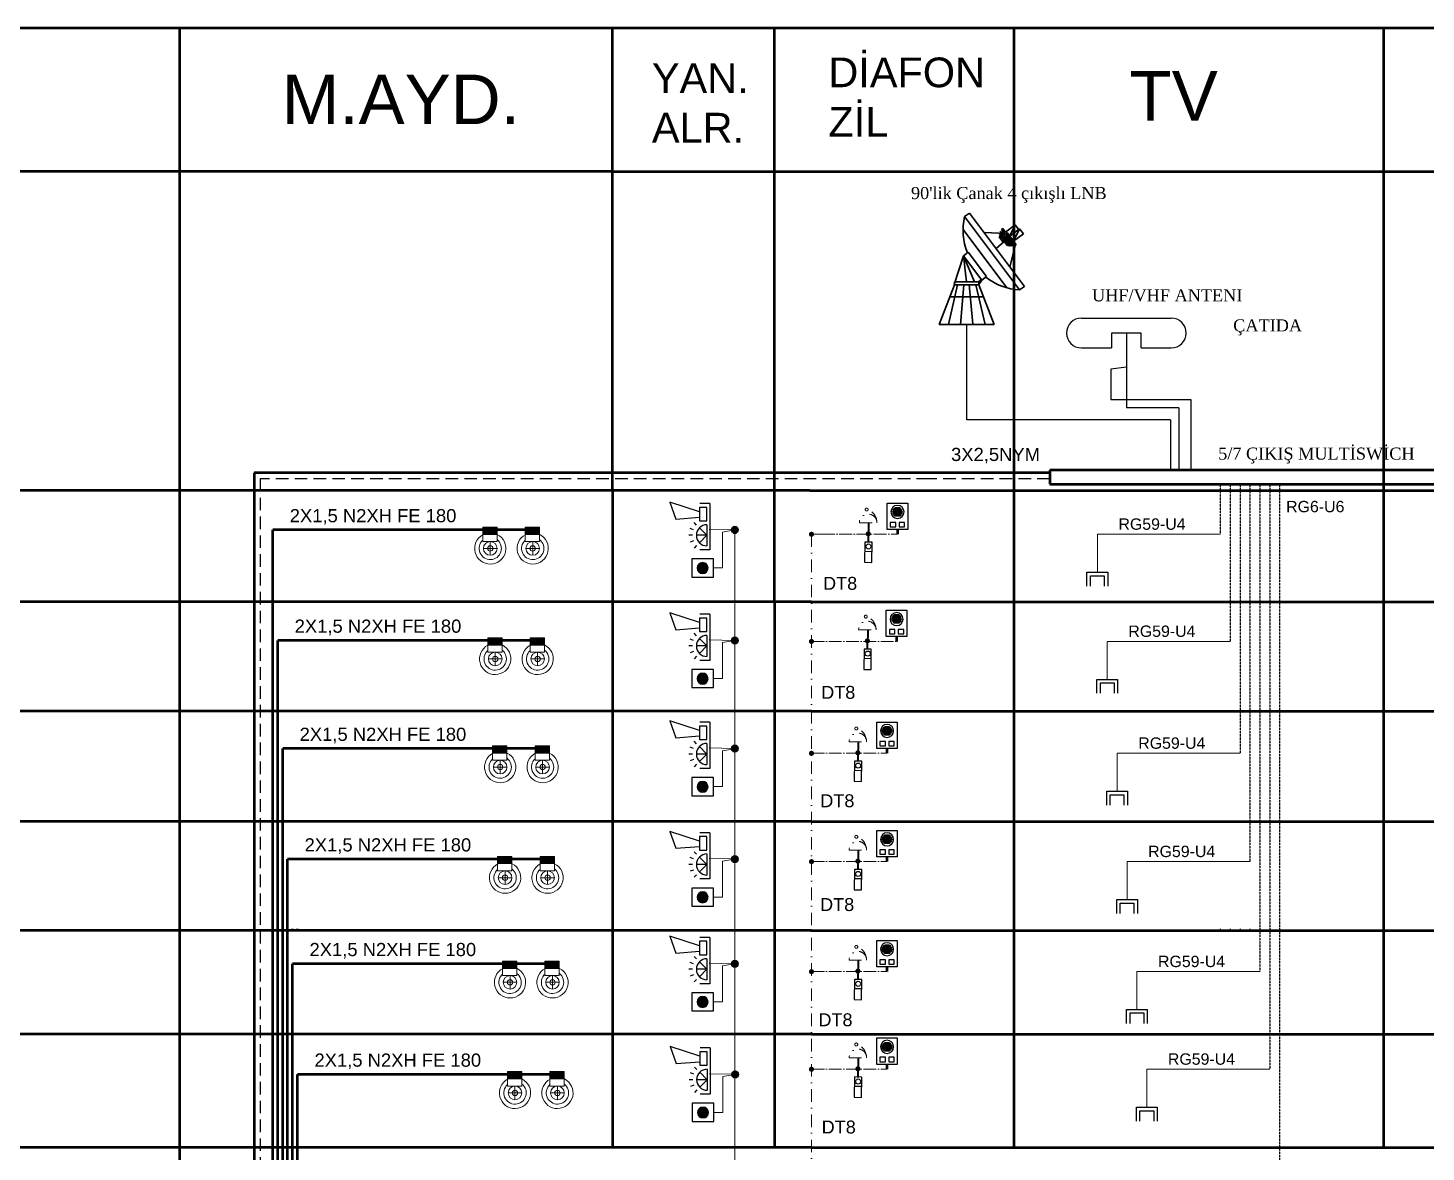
# Model space of a CAD drawing. Header units: millimetres. Extents: x 635 to 12891, y 1434 to 3689.
# Drawn here: x 9467 to 10880, y 2553 to 3689 of the extents above; entities that cross this region are included whole.
import ezdxf

# ---------------------------------------------------------------- set-up
doc = ezdxf.new("R2010")
doc.units = ezdxf.units.MM
for name, pattern in [('CENTER', [17.5, 13, -1.5, 1.5, -1.5]), ('DASHDOT', [25.4, 12.7, -6.35, 0, -6.35]), ('DASHED', [19.05, 12.7, -6.35]), ('HIDDEN', [0.375, 0.25, -0.125])]:
    doc.linetypes.add(name, pattern=pattern)
for name, color, linetype in [('08YAZI', 2, 'Continuous'), ('AHAT', 3, 'Continuous'), ('AYD', 10, 'Continuous'), ('E_BL_YAN', 7, 'Continuous'), ('hat', 3, 'Continuous'), ('IŞIK', 4, 'Continuous'), ('NORMAL', 70, 'Continuous'), ('SEMBOLLER', 7, 'Continuous'), ('TELEFON', 3, 'HIDDEN'), ('topraklama', 3, 'DASHED'), ('ZCIHAZ', 5, 'Continuous')]:
    doc.layers.add(name, color=color, linetype=linetype)
for name, color, linetype, lineweight in [('ARMATUR', 3, 'Continuous', 20), ('DİYAFON', 41, 'DASHDOT', 20), ('duvar', 10, 'Continuous', 30), ('EHAT-PRİZ', 4, 'Continuous', 50), ('ELEKT', 2, 'Continuous', 50), ('KDmuh-1', 50, 'Continuous', 30), ('KOLON HATTI  LİNYESİ', 240, 'Continuous', 50), ('KORNA', 95, 'Continuous', 20), ('TV', 7, 'DASHED', 20), ('ZİL', 53, 'DASHDOT', 20)]:
    doc.layers.add(name, color=color, linetype=linetype, lineweight=lineweight)
doc.styles.add('MEKAN', font='times.ttf')
doc.styles.get("Standard").update_dxf_attribs({"font": 'arial.ttf'})
doc.styles.add('TXTX', font='arial.ttf')

# ---------------------------------------------------------------- blocks, each defined once
blk = doc.blocks.new('uydu anteni')
at = {"color": 7}
for p, q in [((-4018.9, 21457.4), (-3972.9, 21518.7)), ((-4014.8, 21454.4), (-3968.8, 21515.7)), ((-3972.9, 21518.7), (-3968.8, 21515.7)), ((-4017.9, 21501.4), (-4014.8, 21505.5)), ((-4014.8, 21505.5), (-4006.6, 21499.3)), ((-4014.8, 21505.5), (-4009.7, 21495.2)), ((-4014.2, 21504.7), (-4011.1, 21508.8)), ((-4011.1, 21508.8), (-4006.5, 21499.5)), ((-4011.1, 21508.8), (-4003, 21502.6)), ((-4004.1, 21456.1), (-3967.6, 21504.8)), ((-4003, 21502.6), (-4000.7, 21505.7)), ((-3999.6, 21504.9), (-4002.7, 21500.9)), ((-4001.7, 21500.1), (-3999.4, 21503.2)), ((-4000.7, 21505.7), (-3999.6, 21504.9)), ((-3999.4, 21503.2), (-3998.4, 21502.4)), ((-4009.7, 21495.2), (-4017.9, 21501.4)), ((-4012, 21492.2), (-4004.3, 21502.4)), ((-4011, 21491.4), (-4012, 21492.2)), ((-4003.3, 21501.6), (-4011, 21491.4)), ((-4011, 21491.4), (-4006.6, 21473.8)), ((-4009.2, 21491.7), (-4003, 21499.8)), ((-4008.2, 21490.9), (-4009.2, 21491.7)), ((-4002, 21499.1), (-4008.2, 21490.9)), ((-4007.9, 21495.5), (-4006.9, 21494.7)), ((-4007.4, 21491.9), (-4006.4, 21491.1)), ((-4006.4, 21497.5), (-4005.3, 21496.8)), ((-4006.4, 21491.1), (-4001.8, 21497.3)), ((-4005.6, 21492.2), (-4004.6, 21491.4)), ((-4004.6, 21491.4), (-4001.5, 21495.5)), ((-4004.3, 21502.4), (-4003.3, 21501.6)), ((-4003.3, 21501.6), (-3985.2, 21502.4)), ((-4003, 21499.8), (-4002, 21499.1)), ((-4001.8, 21497.3), (-4002.8, 21498)), ((-4002.7, 21500.9), (-4001.7, 21500.1)), ((-4001.5, 21495.5), (-4002.5, 21496.3)), ((-4001.7, 21500.1), (-4002.3, 21499.3)), ((-3999.1, 21501.4), (-4002.1, 21497.5)), ((-4001.9, 21495), (-3995.2, 21489)), ((-4001.8, 21495.7), (-3998.1, 21500.6)), ((-4001.7, 21495.3), (-4000.9, 21494.7)), ((-4000.9, 21494.7), (-3997.8, 21498.8)), ((-3998.4, 21502.4), (-3999.1, 21501.4)), ((-3998.1, 21500.6), (-3999.1, 21501.4)), ((-3997.8, 21498.8), (-3998.9, 21499.6)), ((-3987.2, 21465.6), (-3971.9, 21486)), ((-3967.8, 21483), (-3983.1, 21462.5)), ((-3967.9, 21483), (-3977.2, 21461.3)), ((-3971.9, 21486), (-3967.8, 21483)), ((-3970.3, 21461.3), (-3967.9, 21483)), ((-3960.1, 21458.9), (-3967.9, 21483)), ((-4018.9, 21457.4), (-4014.8, 21454.4)), ((-3993.6, 21425.6), (-3980.8, 21458.8)), ((-3983.1, 21462.5), (-3987.2, 21465.6)), ((-3978.3, 21458.8), (-3985.9, 21425.6)), ((-3980.7, 21458.9), (-3983.1, 21462.7)), ((-3982.9, 21463.1), (-3980.7, 21461.6)), ((-3980.8, 21458.8), (-3980.8, 21461.3)), ((-3980.8, 21461.3), (-3960.4, 21461.3)), ((-3980.8, 21458.8), (-3960.4, 21458.8)), ((-3972.7, 21458.9), (-3975.6, 21425.7)), ((-3968.1, 21458.8), (-3965.5, 21425.6)), ((-3962.9, 21458.8), (-3955.3, 21425.6)), ((-3960.4, 21461.3), (-3960.4, 21458.8)), ((-3960.4, 21458.8), (-3947.6, 21425.6)), ((-3984.7, 21448.6), (-3956.1, 21448.6)), ((-3947.6, 21425.6), (-3993.6, 21425.6))]:
    blk.add_line(p, q, dxfattribs=at)
for points in [[(-3971.2, 21485.5, 0.154834), (-3968.8, 21515.7, -0.466308), (-3968.8, 21515.7, 1)], [(-4014.8, 21454.4, 0.154834), (-3986.5, 21465.1, -0.466308)]]:
    blk.add_lwpolyline(points, format="xyb", dxfattribs=at)
blk = doc.blocks.new('ISIKLIALARMSIRENI')
for p, q in [((0, -322), (0, 322)), ((0, 322), (139, 322)), ((40, -26), (40, 268)), ((40, 121), (144, 225)), ((183, 263), (217, 298)), ((226, 198), (271, 216)), ((40, 121), (144, 17)), ((40, 121), (187, 121)), ((226, 44), (271, 25)), ((242, 121), (290, 121)), ((144, -80), (40, -80)), ((40, -80), (40, -268)), ((144, -268), (144, -80)), ((472, -105), (144, -130)), ((183, -22), (217, -56)), ((558, -340), (472, -105)), ((0, -322), (139, -322)), ((40, -268), (144, -268)), ((144, -206), (558, -340))]:
    blk.add_line(p, q)
blk.add_arc((40, 121), 147, 270, 90)
blk = doc.blocks.new('B')
at = {"layer": 'hat'}
blk.add_hatch(color=256, dxfattribs=at).paths.add_polyline_path([(3.03, -0.15, 1), (-2.97, -0.15, 1)])
blk.add_circle((0.03, -0.15), 3, dxfattribs=at)
blk = doc.blocks.new('B2')
at = {"layer": 'KDmuh-1'}
blk.add_hatch(color=256, dxfattribs=at).paths.add_polyline_path([(-5, 0, 1), (5, 0, 1)])
blk.add_circle((0, 0), 5, dxfattribs=at)
blk = doc.blocks.new('KAAC')
at = {"layer": 'SEMBOLLER', "color": 9}
for p, q in [((-0.081, 0.306), (0.081, 0.306)), ((-0.081, 0.29), (0.081, 0.29)), ((-0.078, 0.322), (0.078, 0.322)), ((-0.078, 0.274), (0.078, 0.274)), ((-0.071, 0.338), (0.071, 0.338)), ((-0.071, 0.258), (0.071, 0.258)), ((-0.059, 0.354), (0.059, 0.354)), ((-0.059, 0.242), (0.059, 0.242)), ((-0.039, 0.37), (0.039, 0.37)), ((-0.039, 0.226), (0.039, 0.226))]:
    blk.add_line(p, q, dxfattribs=at)
at = {"layer": 'SEMBOLLER', "color": 4}
blk.add_lwpolyline([(-0.175, 0.45), (-0.175, 0), (0.175, 0), (0.175, 0.45)], close=True, dxfattribs=at)
at = {"layer": 'SEMBOLLER', "color": 3}
for points in [[(-0.123, 0.045), (-0.123, 0.12), (-0.028, 0.12), (-0.028, 0.045)], [(0.028, 0.045), (0.028, 0.12), (0.123, 0.12), (0.123, 0.045)]]:
    blk.add_lwpolyline(points, close=True, dxfattribs=at)
at = {"layer": 'SEMBOLLER', "color": 2}
blk.add_circle((0, 0.298), 0.112, dxfattribs=at)
at = {"layer": 'SEMBOLLER', "color": 9}
for start, end in [(174.3781, 185.6219), (150.6713, 162.9089), (197.0911, 209.3287), (118.155, 136.7056), (223.2944, 241.845), (43.2944, 61.845), (298.155, 316.7056), (17.0911, 29.3287), (330.6713, 342.9089), (354.3781, 5.6219)]:
    blk.add_arc((0, 0.298), 0.0817, start, end, dxfattribs=at)

msp = doc.modelspace()

# ---------------------------------------------------------------- hatches: boundary and pattern name
at = {"layer": 'ARMATUR'}
for points in [[(9941.4, 3184.2), (9941.4, 3177), (9926.9, 3177), (9926.9, 3184.2)], [(9984.3, 3184.2), (9984.3, 3177), (9969.8, 3177), (9969.8, 3184.2)], [(9946.4, 3072.5), (9946.4, 3065.2), (9931.9, 3065.2), (9931.9, 3072.5)], [(9989.3, 3072.5), (9989.3, 3065.2), (9974.8, 3065.2), (9974.8, 3072.5)], [(9951.4, 2963.2), (9951.4, 2955.9), (9936.9, 2955.9), (9936.9, 2963.2)], [(9994.3, 2963.2), (9994.3, 2955.9), (9979.8, 2955.9), (9979.8, 2963.2)], [(9956.4, 2851.4), (9956.4, 2844.2), (9941.9, 2844.2), (9941.9, 2851.4)], [(9999.3, 2851.4), (9999.3, 2844.2), (9984.8, 2844.2), (9984.8, 2851.4)], [(9961.4, 2745.6), (9961.4, 2738.3), (9946.9, 2738.3), (9946.9, 2745.6)], [(10004.3, 2745.6), (10004.3, 2738.3), (9989.8, 2738.3), (9989.8, 2745.6)], [(9966.4, 2633.9), (9966.4, 2626.6), (9951.9, 2626.6), (9951.9, 2633.9)], [(10009.3, 2633.9), (10009.3, 2626.6), (9994.8, 2626.6), (9994.8, 2633.9)]]:
    msp.add_hatch(color=256, dxfattribs=at).paths.add_polyline_path(points)

# ---------------------------------------------------------------- linework, layer by layer
at = {"layer": '08YAZI', "color": 7}
msp.add_line((10630.6, 3304.9, 6002.4), (10630.6, 3242, 6002.4), dxfattribs=at)
at = {"layer": 'AHAT', "color": 7}
for p, q in [((10416.2, 3292.8, 6002.4), (10416.2, 3389.2, 6002.4)), ((10577.5, 3346.1, 6002.4), (10561.8, 3344.1, 6002.4)), ((10561.8, 3344.1, 6002.4), (10561.8, 3313.3, 6002.4)), ((10577.5, 3346.1, 6002.4), (10577.5, 3304.9, 6002.4)), ((10561.8, 3313.3, 6002.4), (10642.8, 3313.3, 6002.4)), ((10642.8, 3313.3, 6002.4), (10642.8, 3242, 6002.4)), ((10630.6, 3304.9, 6002.4), (10577.5, 3304.9, 6002.4)), ((10622.1, 3292.8, 6002.4), (10416.2, 3292.8, 6002.4)), ((10622.1, 3292.8, 6002.4), (10622.1, 3242, 6002.4))]:
    msp.add_line(p, q, dxfattribs=at)
at = {"layer": 'ARMATUR'}
for p, q in [((9926.9, 3184.2), (9926.9, 3169.7)), ((9941.4, 3184.2), (9926.9, 3184.2)), ((9941.4, 3169.7), (9941.4, 3184.2)), ((9969.8, 3184.2), (9969.8, 3169.7)), ((9984.3, 3184.2), (9969.8, 3184.2)), ((9984.3, 3169.7), (9984.3, 3184.2)), ((9941.4, 3177), (9926.9, 3177)), ((9926.9, 3169.7), (9941.4, 3169.7)), ((9934.5, 3169.7), (9934.5, 3155.9)), ((9984.3, 3177), (9969.8, 3177)), ((9969.8, 3169.7), (9984.3, 3169.7)), ((9977.4, 3169.7), (9977.4, 3155.9)), ((9927.6, 3162.8), (9941.4, 3162.8)), ((9970.5, 3162.8), (9984.2, 3162.8)), ((9931.9, 3072.5), (9931.9, 3058)), ((9946.4, 3072.5), (9931.9, 3072.5)), ((9946.4, 3058), (9946.4, 3072.5)), ((9974.8, 3072.5), (9974.8, 3058)), ((9989.3, 3072.5), (9974.8, 3072.5)), ((9989.3, 3058), (9989.3, 3072.5)), ((9946.4, 3065.2), (9931.9, 3065.2)), ((9931.9, 3058), (9946.4, 3058)), ((9939.5, 3057.9), (9939.5, 3044.2)), ((9989.3, 3065.2), (9974.8, 3065.2)), ((9974.8, 3058), (9989.3, 3058)), ((9982.4, 3057.9), (9982.4, 3044.2)), ((9932.6, 3051.1), (9946.4, 3051.1)), ((9975.5, 3051.1), (9989.2, 3051.1)), ((9936.9, 2963.2), (9936.9, 2948.7)), ((9951.4, 2963.2), (9936.9, 2963.2)), ((9951.4, 2955.9), (9936.9, 2955.9)), ((9951.4, 2948.7), (9951.4, 2963.2)), ((9979.8, 2963.2), (9979.8, 2948.7)), ((9994.3, 2963.2), (9979.8, 2963.2)), ((9994.3, 2955.9), (9979.8, 2955.9)), ((9994.3, 2948.7), (9994.3, 2963.2)), ((9936.9, 2948.7), (9951.4, 2948.7)), ((9937.6, 2941.8), (9951.4, 2941.8)), ((9944.5, 2948.6), (9944.5, 2934.9)), ((9979.8, 2948.7), (9994.3, 2948.7)), ((9980.5, 2941.8), (9994.2, 2941.8)), ((9987.4, 2948.6), (9987.4, 2934.9)), ((9941.9, 2851.4), (9941.9, 2836.9)), ((9956.4, 2851.4), (9941.9, 2851.4)), ((9956.4, 2844.2), (9941.9, 2844.2)), ((9956.4, 2836.9), (9956.4, 2851.4)), ((9984.8, 2851.4), (9984.8, 2836.9)), ((9999.3, 2851.4), (9984.8, 2851.4)), ((9999.3, 2844.2), (9984.8, 2844.2)), ((9999.3, 2836.9), (9999.3, 2851.4)), ((9941.9, 2836.9), (9956.4, 2836.9)), ((9942.6, 2830), (9956.4, 2830)), ((9949.5, 2836.9), (9949.5, 2823.1)), ((9984.8, 2836.9), (9999.3, 2836.9)), ((9985.5, 2830), (9999.2, 2830)), ((9992.4, 2836.9), (9992.4, 2823.1)), ((9946.9, 2745.6), (9946.9, 2731.1)), ((9961.4, 2745.6), (9946.9, 2745.6)), ((9961.4, 2731.1), (9961.4, 2745.6)), ((9989.8, 2745.6), (9989.8, 2731.1)), ((10004.3, 2745.6), (9989.8, 2745.6)), ((10004.3, 2731.1), (10004.3, 2745.6)), ((9961.4, 2738.3), (9946.9, 2738.3)), ((9946.9, 2731.1), (9961.4, 2731.1)), ((9954.5, 2731.1), (9954.5, 2717.3)), ((10004.3, 2738.3), (9989.8, 2738.3)), ((9989.8, 2731.1), (10004.3, 2731.1)), ((9997.4, 2731.1), (9997.4, 2717.3)), ((9947.6, 2724.2), (9961.4, 2724.2)), ((9990.5, 2724.2), (10004.2, 2724.2)), ((9951.9, 2633.9), (9951.9, 2619.3)), ((9966.4, 2633.9), (9951.9, 2633.9)), ((9966.4, 2619.3), (9966.4, 2633.9)), ((9994.8, 2633.9), (9994.8, 2619.3)), ((10009.3, 2633.9), (9994.8, 2633.9)), ((10009.3, 2619.3), (10009.3, 2633.9)), ((9966.4, 2626.6), (9951.9, 2626.6)), ((9951.9, 2619.3), (9966.4, 2619.3)), ((9959.5, 2619.3), (9959.5, 2605.6)), ((10009.3, 2626.6), (9994.8, 2626.6)), ((9994.8, 2619.3), (10009.3, 2619.3)), ((10002.4, 2619.3), (10002.4, 2605.6)), ((9952.6, 2612.4), (9966.4, 2612.4)), ((9995.5, 2612.4), (10009.2, 2612.4))]:
    msp.add_line(p, q, dxfattribs=at)
for centre, radius in [((9934.5, 3162.8), 6.88), ((9977.4, 3162.8), 6.88), ((9934.5, 3162.8), 2.72), ((9977.4, 3162.8), 2.72), ((9939.5, 3051.1), 6.88), ((9939.5, 3051.1), 2.72), ((9982.4, 3051.1), 6.88), ((9982.4, 3051.1), 2.72), ((9944.5, 2941.8), 6.88), ((9944.5, 2941.8), 2.72), ((9987.4, 2941.8), 6.88), ((9987.4, 2941.8), 2.72), ((9949.5, 2830), 6.88), ((9949.5, 2830), 2.72), ((9992.4, 2830), 6.88), ((9992.4, 2830), 2.72), ((9954.5, 2724.2), 6.88), ((9997.4, 2724.2), 6.88), ((9954.5, 2724.2), 2.72), ((9997.4, 2724.2), 2.72), ((9959.5, 2612.4), 6.88), ((9959.5, 2612.4), 2.72), ((10002.4, 2612.4), 6.88), ((10002.4, 2612.4), 2.72)]:
    msp.add_circle(centre, radius, dxfattribs=at)
for centre, radius, start, end in [((9934.5, 3162.8), 15.8, 118.0989, 63.3948), ((9934.5, 3162.8), 11.3, 131.9557, 52.2287), ((9977.4, 3162.8), 15.8, 118.0989, 63.3948), ((9977.4, 3162.8), 11.3, 131.9557, 52.2287), ((9939.5, 3051.1), 15.8, 118.0989, 63.3948), ((9939.5, 3051.1), 11.3, 131.9557, 52.2287), ((9982.4, 3051.1), 15.8, 118.0989, 63.3948), ((9982.4, 3051.1), 11.3, 131.9557, 52.2287), ((9944.5, 2941.8), 15.8, 118.0989, 63.3948), ((9987.4, 2941.8), 15.8, 118.0989, 63.3948), ((9944.5, 2941.8), 11.3, 131.9557, 52.2287), ((9987.4, 2941.8), 11.3, 131.9557, 52.2287), ((9949.5, 2830), 15.8, 118.0989, 63.3948), ((9992.4, 2830), 15.8, 118.0989, 63.3948), ((9949.5, 2830), 11.3, 131.9557, 52.2287), ((9992.4, 2830), 11.3, 131.9557, 52.2287), ((9954.5, 2724.2), 15.8, 118.0989, 63.3948), ((9954.5, 2724.2), 11.3, 131.9557, 52.2287), ((9997.4, 2724.2), 15.8, 118.0989, 63.3948), ((9997.4, 2724.2), 11.3, 131.9557, 52.2287), ((9959.5, 2612.4), 15.8, 118.0989, 63.3948), ((9959.5, 2612.4), 11.3, 131.9557, 52.2287), ((10002.4, 2612.4), 15.8, 118.0989, 63.3948), ((10002.4, 2612.4), 11.3, 131.9557, 52.2287)]:
    msp.add_arc(centre, radius, start, end, dxfattribs=at)
at = {"layer": 'DİYAFON', "lineweight": 40, "ltscale": 4.5}
for p, q in [((10317, 3189.1), (10317, 3180.3)), ((10316.1, 3080.8), (10316.1, 3072.1)), ((10306.5, 2967.7), (10306.5, 2958.9)), ((10306.5, 2858.2), (10306.5, 2849.4)), ((10306.5, 2747), (10306.5, 2738.3)), ((10306.5, 2648.3), (10306.5, 2639.5))]:
    msp.add_line(p, q, dxfattribs=at)
at = {"layer": 'DİYAFON', "color": 2}
for p, q in [((10269.7, 3177.1), (10259.2, 3177.1)), ((10259.2, 3177.1), (10259.2, 2515.2))]:
    msp.add_line(p, q, dxfattribs=at)
at = {"layer": 'DİYAFON', "color": 2, "linetype": 'CENTER'}
for p, q in [((10269.7, 3177.1), (10346, 3177.1)), ((10259.2, 3068.8), (10345.1, 3068.8)), ((10259.2, 2955.7), (10335.5, 2955.7)), ((10259.2, 2846.2), (10335.5, 2846.2)), ((10259.2, 2735), (10335.5, 2735)), ((10259.2, 2636.3), (10335.5, 2636.3))]:
    msp.add_line(p, q, dxfattribs=at)
at = {"layer": 'DİYAFON', "lineweight": 40, "ltscale": 4.5}
for points in [[(10316.8, 3168.9), (10316.8, 3176.3)], [(10315.9, 3060.6), (10315.9, 3068)], [(10306.3, 2947.4), (10306.3, 2954.9)], [(10306.3, 2837.9), (10306.3, 2845.4)], [(10306.3, 2726.8), (10306.3, 2734.2)], [(10306.3, 2628), (10306.3, 2635.5)]]:
    msp.add_lwpolyline(points, dxfattribs=at)
at = {"layer": 'EHAT-PRİZ'}
for points in [[(9695.9, 3239.2), (9695.9, 2044.8)], [(10378.2, 3239.2), (9695.9, 3239.2)], [(10500.2, 3239.2), (10378.2, 3239.2)]]:
    msp.add_lwpolyline(points, dxfattribs=at)
at = {"layer": 'ELEKT', "color": 11, "true_color": 0xff8088}
for p, q in [((8128.6, 3689), (9620.6, 3689)), ((9620.6, 3689), (11630.9, 3689)), ((9620.6, 3619.6), (9620.6, 3689)), ((10058.2, 3544), (10058.2, 3689)), ((10221.7, 3108.9), (10221.7, 3689)), ((10464.2, 3221.5), (10464.2, 3689)), ((10837.8, 3544), (10837.8, 3689)), ((9620.6, 1814), (9620.6, 3619.6)), ((9620.6, 3544), (8128.6, 3544)), ((10058.2, 3544), (9620.6, 3544)), ((10058.2, 3221.5), (10058.2, 3544)), ((10058.2, 3544), (11630.9, 3544)), ((10837.8, 3221.5), (10837.8, 3544)), ((10257.4, 3221.5), (8230.3, 3221.5)), ((10058.2, 3221.5), (10058.2, 2557.1)), ((10257.4, 3221.5), (11239.9, 3221.5)), ((10464.2, 2557.1), (10464.2, 3221.5)), ((10837.8, 2557.1), (10837.8, 3221.5)), ((10259.2, 3108.9), (8128.6, 3108.9)), ((10221.7, 3108.9), (10221.7, 2557.1)), ((10259.2, 3108.9), (11239.9, 3108.9)), ((10259.2, 2998.4), (8128.6, 2998.4)), ((10259.2, 2998.4), (11239.9, 2998.4)), ((10259.2, 2886.9), (8128.6, 2886.9)), ((10259.2, 2886.9), (11239.9, 2886.9)), ((10259.2, 2776.5), (8128.6, 2776.5)), ((10259.2, 2776.5), (11239.9, 2776.5)), ((10259.2, 2671.8), (8128.6, 2671.8)), ((10259.2, 2671.8), (11239.9, 2671.8)), ((10259.2, 2557.1), (8128.6, 2557.1)), ((10259.2, 2557.1), (11239.9, 2557.1))]:
    msp.add_line(p, q, dxfattribs=at)
at = {"layer": 'ELEKT'}
for p, q in [((9976.4, 3181.5), (9714.7, 3181.5)), ((9714.7, 2025.9), (9714.7, 3181.5)), ((10346, 3182.2), (10346, 3177.1)), ((9981.4, 3069.8), (9719.7, 3069.8)), ((9719.7, 2010.9), (9719.7, 3069.8)), ((10345.1, 3073.9), (10345.1, 3068.8)), ((9986.4, 2960.5), (9724.7, 2960.5)), ((9724.7, 1995.9), (9724.7, 2960.5)), ((10335.5, 2960.8), (10335.5, 2955.7)), ((9991.4, 2848.7), (9729.7, 2848.7)), ((9729.7, 1980.9), (9729.7, 2848.7)), ((10335.5, 2851.3), (10335.5, 2846.2)), ((9996.4, 2742.9), (9734.7, 2742.9)), ((9734.7, 1965.9), (9734.7, 2742.9)), ((10335.5, 2740.1), (10335.5, 2735)), ((10001.4, 2631.1), (9739.7, 2631.1)), ((9739.7, 1950.9), (9739.7, 2631.1)), ((10001.4, 2631.1), (10009.3, 2631.1)), ((10178.7, 2631.1), (10185.5, 2631.1)), ((10335.5, 2641.4), (10335.5, 2636.3))]:
    msp.add_line(p, q, dxfattribs=at)
at = {"layer": 'hat', "color": 2}
for points in [[(10138.4, 3133.9), (10160, 3133.9), (10160, 3152.3), (10138.4, 3152.3)], [(10138.4, 3022.1), (10160, 3022.1), (10160, 3040.4), (10138.4, 3040.4)], [(10138.4, 2912.9), (10160, 2912.9), (10160, 2931.2), (10138.4, 2931.2)], [(10138.4, 2801.1), (10160, 2801.1), (10160, 2819.4), (10138.4, 2819.4)], [(10138.4, 2695.3), (10160, 2695.3), (10160, 2713.6), (10138.4, 2713.6)], [(10138.7, 2583.5), (10160.4, 2583.5), (10160.4, 2601.9), (10138.7, 2601.9)]]:
    msp.add_lwpolyline(points, close=True, dxfattribs=at)
at = {"layer": 'IŞIK', "lineweight": 50, "ltscale": 0.25}
for p, q in [((10904.7, 3242), (10500.2, 3242)), ((10500.2, 3242), (10500.2, 3227.9)), ((10500.2, 3227.9), (10904.7, 3227.9))]:
    msp.add_line(p, q, dxfattribs=at)
at = {"layer": 'IŞIK', "const_width": 2.55}
for points in [[(10315.3, 3177.6, 1), (10317.9, 3177.6, 1)], [(10260.5, 3177.1, -1), (10257.9, 3177.1, -1)], [(10260.5, 3068.8, -1), (10257.9, 3068.8, -1)], [(10314.4, 3069.4, 1), (10317, 3069.4, 1)], [(10260.5, 2955.7, -1), (10257.9, 2955.7, -1)], [(10304.8, 2956.2, 1), (10307.4, 2956.2, 1)], [(10260.5, 2846.2, -1), (10257.9, 2846.2, -1)], [(10304.8, 2846.7, 1), (10307.4, 2846.7, 1)], [(10260.5, 2735, -1), (10257.9, 2735, -1)], [(10304.8, 2735.6, 1), (10307.4, 2735.6, 1)], [(10260.5, 2636.3, -1), (10257.9, 2636.3, -1)], [(10304.8, 2636.8, 1), (10307.4, 2636.8, 1)]]:
    msp.add_lwpolyline(points, format="xyb", close=True, dxfattribs=at)
at = {"layer": 'KOLON HATTI  LİNYESİ'}
for p, q in [((9719.7, 2631.1), (9719.7, 3069.8)), ((9739.7, 3069.8), (9739.7, 3070.9)), ((9734.7, 2778.1), (9734.7, 2778.3)), ((9739.7, 2778.1), (9739.7, 2778.3))]:
    msp.add_line(p, q, dxfattribs=at)
at = {"layer": 'KORNA', "color": 95}
for p, q in [((10155.9, 3182.1), (10181.4, 3181.7)), ((10181.4, 3181.5), (10169.2, 3179.4)), ((10169.2, 3179.4), (10169.2, 3143.1)), ((10160, 3143.1), (10169.2, 3143.1)), ((10155.9, 3070.3), (10181.4, 3069.8)), ((10181.4, 3069.6), (10169.2, 3067.6)), ((10169.2, 3067.6), (10169.2, 3031.2)), ((10160, 3031.2), (10169.2, 3031.2)), ((10155.9, 2961.1), (10181.4, 2960.6)), ((10181.4, 2960.4), (10169.2, 2958.3)), ((10169.2, 2958.3), (10169.2, 2922)), ((10160, 2922), (10169.2, 2922)), ((10155.9, 2849.3), (10181.4, 2848.9)), ((10181.4, 2848.7), (10169.2, 2846.6)), ((10169.2, 2846.6), (10169.2, 2810.3)), ((10160, 2810.3), (10169.2, 2810.3)), ((10155.9, 2743.5), (10181.4, 2743)), ((10181.4, 2742.8), (10169.2, 2740.8)), ((10169.2, 2740.8), (10169.2, 2704.5)), ((10160, 2704.5), (10169.2, 2704.5)), ((10156.2, 2631.7), (10181.8, 2631.3)), ((10181.8, 2631.1), (10169.5, 2629)), ((10169.5, 2629), (10169.5, 2592.7)), ((10160.4, 2592.7), (10169.5, 2592.7))]:
    msp.add_line(p, q, dxfattribs=at)
at = {"layer": 'KORNA'}
msp.add_line((10181.8, 3181.5), (10181.8, 1920.9), dxfattribs=at)
at = {"layer": 'NORMAL'}
for p, q in [((10537.7, 3124.8), (10537.7, 3138.7)), ((10537.7, 3138.7), (10558.6, 3138.7)), ((10558.6, 3138.7), (10558.6, 3124.8)), ((10541.2, 3135.3), (10555.1, 3135.3)), ((10541.2, 3124.8), (10541.2, 3135.3)), ((10555.1, 3135.3), (10555.1, 3124.8)), ((10547.7, 3016.5), (10547.7, 3030.5)), ((10547.7, 3030.5), (10568.6, 3030.5)), ((10551.2, 3027), (10565.1, 3027)), ((10551.2, 3016.5), (10551.2, 3027)), ((10565.1, 3027), (10565.1, 3016.5)), ((10568.6, 3030.5), (10568.6, 3016.5)), ((10557.7, 2903.4), (10557.7, 2917.3)), ((10557.7, 2917.3), (10578.6, 2917.3)), ((10561.2, 2913.8), (10575.1, 2913.8)), ((10561.2, 2903.4), (10561.2, 2913.8)), ((10575.1, 2913.8), (10575.1, 2903.4)), ((10578.6, 2917.3), (10578.6, 2903.4)), ((10567.7, 2793.9), (10567.7, 2807.8)), ((10567.7, 2807.8), (10588.6, 2807.8)), ((10571.2, 2804.3), (10585.1, 2804.3)), ((10571.2, 2793.9), (10571.2, 2804.3)), ((10585.1, 2804.3), (10585.1, 2793.9)), ((10588.6, 2807.8), (10588.6, 2793.9)), ((10577.7, 2682.7), (10577.7, 2696.7)), ((10577.7, 2696.7), (10598.6, 2696.7)), ((10581.2, 2693.2), (10595.1, 2693.2)), ((10581.2, 2682.7), (10581.2, 2693.2)), ((10595.1, 2693.2), (10595.1, 2682.7)), ((10598.6, 2696.7), (10598.6, 2682.7)), ((10587.7, 2584), (10587.7, 2597.9)), ((10587.7, 2597.9), (10608.6, 2597.9)), ((10591.2, 2594.4), (10605.1, 2594.4)), ((10591.2, 2584), (10591.2, 2594.4)), ((10605.1, 2594.4), (10605.1, 2584)), ((10608.6, 2597.9), (10608.6, 2584))]:
    msp.add_line(p, q, dxfattribs=at)
at = {"layer": 'SEMBOLLER', "color": 4, "linetype": 'Continuous'}
for p, q in [((10313.2, 3169.3), (10312.9, 3148.8)), ((10320.6, 3169.2), (10313.2, 3169.3)), ((10320.2, 3148.6), (10320.6, 3169.2)), ((10313, 3160), (10320.4, 3159.9)), ((10312.9, 3148.8), (10320.2, 3148.6)), ((10312.3, 3061), (10312, 3040.5)), ((10319.7, 3060.9), (10312.3, 3061)), ((10319.4, 3040.4), (10319.7, 3060.9)), ((10312, 3040.5), (10319.4, 3040.4)), ((10312.2, 3051.8), (10319.6, 3051.7)), ((10302.8, 2947.9), (10302.4, 2927.4)), ((10310.1, 2947.8), (10302.8, 2947.9)), ((10309.8, 2927.2), (10310.1, 2947.8)), ((10302.4, 2927.4), (10309.8, 2927.2)), ((10302.6, 2938.6), (10310, 2938.5)), ((10302.8, 2838.4), (10302.4, 2817.8)), ((10302.6, 2829.1), (10310, 2829)), ((10310.1, 2838.2), (10302.8, 2838.4)), ((10309.8, 2817.7), (10310.1, 2838.2)), ((10302.4, 2817.8), (10309.8, 2817.7)), ((10302.8, 2727.2), (10302.4, 2706.7)), ((10302.6, 2718), (10310, 2717.8)), ((10310.1, 2727.1), (10302.8, 2727.2)), ((10309.8, 2706.6), (10310.1, 2727.1)), ((10302.4, 2706.7), (10309.8, 2706.6)), ((10302.8, 2628.5), (10302.4, 2608)), ((10302.6, 2619.2), (10310, 2619.1)), ((10310.1, 2628.4), (10302.8, 2628.5)), ((10309.8, 2607.8), (10310.1, 2628.4)), ((10302.4, 2608), (10309.8, 2607.8))]:
    msp.add_line(p, q, dxfattribs=at)
for centre in [(10316.8, 3164.8), (10316, 3056.5), (10306.4, 2943.3), (10306.4, 2833.8), (10306.4, 2722.7), (10306.4, 2623.9)]:
    msp.add_circle(centre, 2.59, dxfattribs=at)
at = {"layer": 'TELEFON', "color": 6}
for p, q in [((10672.4, 3227.9), (10672.4, 3177.1)), ((10682.4, 3227.9), (10682.4, 3068.8)), ((10692.4, 3227.9), (10692.4, 2955.7)), ((10702.4, 3227.9), (10702.4, 2846.2)), ((10712.4, 3227.9), (10712.4, 2735)), ((10722.4, 3227.9), (10722.4, 2636.3)), ((10732.4, 3227.9), (10732.4, 2516.5)), ((10672.4, 2778.3), (10672.4, 2778.1)), ((10682.4, 2778.3), (10682.4, 2778.1)), ((10692.4, 2778.3), (10692.4, 2778.1)), ((10702.4, 2778.3), (10702.4, 2778.1))]:
    msp.add_line(p, q, dxfattribs=at)
at = {"layer": 'topraklama', "linetype": 'DASHED', "lineweight": 25}
for points in [[(9702, 3233.2), (9702, 2037.6)], [(10378.2, 3233.2), (9702, 3233.2)], [(10500.2, 3233.2), (10378.2, 3233.2)]]:
    msp.add_lwpolyline(points, dxfattribs=at)
at = {"layer": 'TV', "color": 6, "lineweight": 20, "ltscale": 0.05}
for p, q in [((10548.2, 3138.7), (10548.2, 3177.1)), ((10672.4, 3177.1), (10548.2, 3177.1)), ((10558.2, 3030.5), (10558.2, 3068.8)), ((10682.4, 3068.8), (10558.2, 3068.8)), ((10568.2, 2917.3), (10568.2, 2955.7)), ((10692.4, 2955.7), (10568.2, 2955.7)), ((10578.2, 2807.8), (10578.2, 2846.2)), ((10702.4, 2846.2), (10578.2, 2846.2)), ((10588.2, 2696.7), (10588.2, 2735)), ((10712.4, 2735), (10588.2, 2735)), ((10598.2, 2597.9), (10598.2, 2636.3)), ((10722.4, 2636.3), (10598.2, 2636.3))]:
    msp.add_line(p, q, dxfattribs=at)
at = {"layer": 'ZCIHAZ', "color": 7}
for p, q in [((10532.1, 3395.7, 6002.4), (10622.9, 3395.7, 6002.4)), ((10592.6, 3380.6, 6002.4), (10562.4, 3380.6, 6002.4)), ((10562.4, 3380.6, 6002.4), (10562.4, 3365.5, 6002.4)), ((10577.5, 3380.6, 6002.4), (10577.5, 3346.1, 6002.4)), ((10592.6, 3365.5, 6002.4), (10592.6, 3380.6, 6002.4)), ((10532.1, 3365.5, 6002.4), (10562.4, 3365.5, 6002.4)), ((10592.6, 3365.5, 6002.4), (10622.9, 3365.5, 6002.4))]:
    msp.add_line(p, q, dxfattribs=at)
for centre, start, end in [((10532.1, 3380.6, 6002.4), 90, 270), ((10622.9, 3380.6, 6002.4), 270, 90)]:
    msp.add_arc(centre, 15.1, start, end, dxfattribs=at)
at = {"layer": 'ZİL'}
for p, q in [((10307.7, 3188.7), (10325.4, 3188.7)), ((10306.8, 3080.4), (10324.6, 3080.4)), ((10297.2, 2967.3), (10315, 2967.3)), ((10297.2, 2857.8), (10315, 2857.8)), ((10297.2, 2746.6), (10315, 2746.6)), ((10297.2, 2647.9), (10315, 2647.9))]:
    msp.add_line(p, q, dxfattribs=at)
for centre in [(10315, 3202.2), (10314.1, 3093.9), (10304.5, 2980.8), (10304.5, 2871.3), (10304.5, 2760.1), (10304.5, 2661.4)]:
    msp.add_circle(centre, 1.48, dxfattribs=at)
for centre, radius, end in [((10316.5, 3188.7), 8.88, 180), ((10310.8, 3188.7), 14.6, 67.3495), ((10315.7, 3080.4), 8.88, 180), ((10309.9, 3080.4), 14.6, 67.3495), ((10306.1, 2967.3), 8.88, 180), ((10300.3, 2967.3), 14.6, 67.3495), ((10300.3, 2857.8), 14.6, 67.3495), ((10306.1, 2857.8), 8.88, 180), ((10300.3, 2746.6), 14.6, 67.3495), ((10306.1, 2746.6), 8.88, 180), ((10300.3, 2647.9), 14.6, 67.3495), ((10306.1, 2647.9), 8.88, 180)]:
    msp.add_arc(centre, radius, 0, end, dxfattribs=at)

# ---------------------------------------------------------------- block references
at = {"layer": 'AYD', "color": 10, "xscale": -59.18774303774582, "yscale": 59.18774303773229, "zscale": 59.18774303490049}
for p in [(10346.1, 3182.1), (10345.2, 3073.8), (10335.6, 2960.7), (10335.6, 2851.1), (10335.6, 2740), (10335.6, 2641.3)]:
    msp.add_blockref('KAAC', p, dxfattribs=at)
at = {"layer": 'duvar', "xscale": -1.21, "yscale": 1.21, "zscale": 1.21}
msp.add_blockref('uydu anteni', (5611.7, -22535.7, 6002.4), dxfattribs=at)
at = {"layer": 'E_BL_YAN', "xscale": 0.07260000000000001, "yscale": 0.07260000000000001, "zscale": 0.07260000000000001, "rotation": 180}
for p in [(10156.4, 3184.9), (10156.4, 3073), (10156.4, 2963.8), (10156.4, 2852.1), (10156.4, 2746.2), (10156.7, 2634.5)]:
    msp.add_blockref('ISIKLIALARMSIRENI', p, dxfattribs=at)
at = {"layer": 'hat', "color": 2, "xscale": -1.834747199980159, "yscale": 1.834747199980159, "zscale": 1.834747199980159, "rotation": 180}
for p in [(10149.1, 3142.7), (10149.1, 3030.9), (10149.1, 2921.6), (10149.1, 2809.9), (10149.1, 2704.1), (10149.5, 2592.3)]:
    msp.add_blockref('B', p, dxfattribs=at)
at = {"layer": 'KDmuh-1', "xscale": 0.675, "yscale": 0.675, "zscale": 0.675, "rotation": 270}
for p in [(10181.8, 3181.5), (10181.8, 3069.7), (10181.8, 2960.5), (10181.8, 2848.7), (10181.8, 2742.9), (10182.1, 2631.1)]:
    msp.add_blockref('B2', p, dxfattribs=at)

# ---------------------------------------------------------------- texts
at = {"layer": 'ELEKT', "color": 11, "true_color": 0xff8088, "insert": (10276.3, 3659.1), "char_height": 30, "width": 98.754, "attachment_point": 1}
msp.add_mtext('DİAFON\\PZİL', dxfattribs=at)
at = {"layer": 'ELEKT', "color": 11, "true_color": 0xff8088, "attachment_point": 1}
for s, insert, char_height in [('YAN. \\PALR.', (10097.9, 3653.2), 30), ('M.AYD.', (9723.8, 3641.8), 50), ('TV', (10580.7, 3645.4), 50)]:
    msp.add_mtext_dynamic_manual_height_columns(s, width=932.401, gutter_width=12.5, heights=[0], dxfattribs=dict(at, insert=insert, char_height=char_height))
at = {"layer": 'NORMAL'}
for s, height, style, p in [("90'lik Çanak 4 çıkışlı LNB", 12.197, 'MEKAN', (10359.8, 3516, 6002.4)), ('UHF/VHF ANTENI', 12.197, 'MEKAN', (10542.8, 3412.6, 6002.4)), ('ÇATIDA', 12.2, 'MEKAN', (10685.5, 3382.2, 6002.4)), ('3X2,5NYM', 13.31, 'TXTX', (10400.3, 3251.2)), ('5/7 ÇIKIŞ MULTİSWİCH', 12.197, 'MEKAN', (10670.3, 3252.6, 6002.4)), ('RG6-U6', 11.5, 'TXTX', (10739, 3199.4)), ('2X1,5 N2XH FE 180', 13.31, 'TXTX', (9731.8, 3189.3)), ('RG59-U4', 11.5, 'TXTX', (10569.5, 3181.7)), ('DT8', 13.07, 'TXTX', (10270.9, 3121)), ('2X1,5 N2XH FE 180', 13.31, 'TXTX', (9736.8, 3077.6)), ('RG59-U4', 11.5, 'TXTX', (10579.5, 3073.4)), ('DT8', 13.07, 'TXTX', (10269, 3010.8)), ('2X1,5 N2XH FE 180', 13.31, 'TXTX', (9741.8, 2968.3)), ('RG59-U4', 11.5, 'TXTX', (10589.5, 2960.3)), ('DT8', 13.07, 'TXTX', (10268.1, 2901.2)), ('2X1,5 N2XH FE 180', 13.31, 'TXTX', (9746.8, 2856.5)), ('RG59-U4', 11.5, 'TXTX', (10599.5, 2850.8)), ('DT8', 13.07, 'TXTX', (10267.9, 2796.3)), ('2X1,5 N2XH FE 180', 13.31, 'TXTX', (9751.8, 2750.7)), ('RG59-U4', 11.5, 'TXTX', (10609.5, 2739.6)), ('DT8', 13.07, 'TXTX', (10266.2, 2679.8)), ('2X1,5 N2XH FE 180', 13.31, 'TXTX', (9756.8, 2638.9)), ('RG59-U4', 11.5, 'TXTX', (10619.5, 2640.9)), ('DT8', 13.07, 'TXTX', (10269.5, 2571.4))]:
    msp.add_text(s, height=height, dxfattribs=dict(at, style=style)).set_placement(p)

doc.saveas('drawing.dxf')
